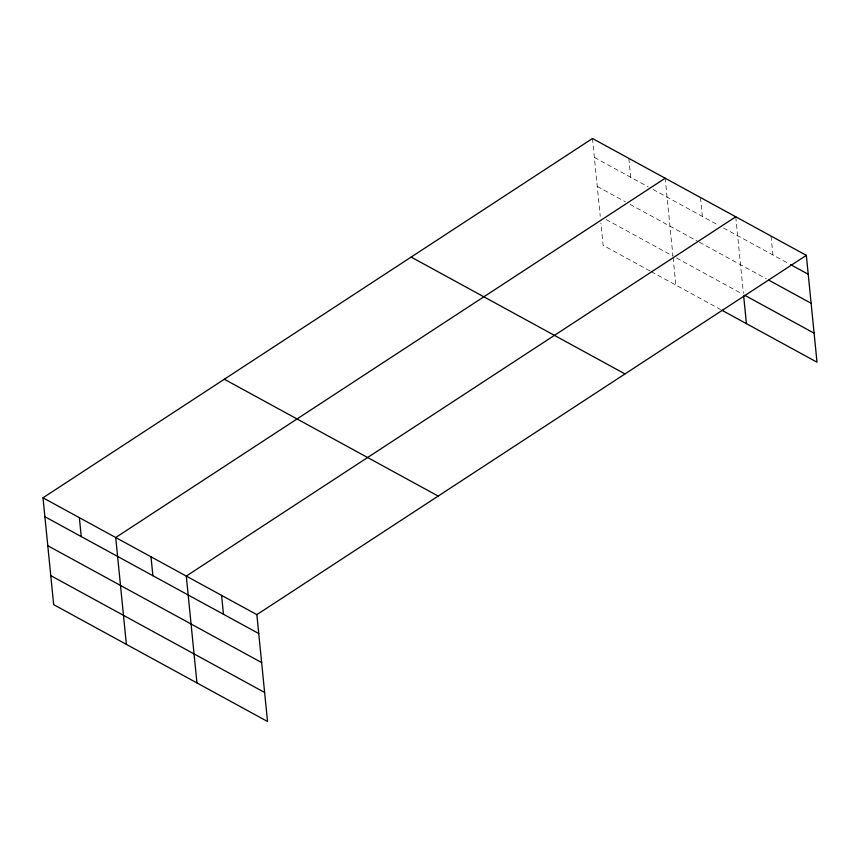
<?xml version="1.0" encoding="UTF-8"?>
<svg xmlns="http://www.w3.org/2000/svg" width="860" height="860" viewBox="0 0 860 860"><rect width="100%" height="100%" fill="white"/><g stroke="black" fill="none" stroke-linecap="round" stroke-linejoin="round"><path stroke-width="0.64" stroke-dasharray="4.3 3.22" d="M594.357 157.412L648.311 186.889M652.998 189.447L718.831 225.417M723.529 227.986L789.405 263.977M597.259 186.426L625.403 201.81M630.09 204.368L698.202 241.585M699.374 242.23L766.421 278.855M606.106 219.536L672.95 256.065L665.188 178.235M676.487 257.989L742.352 293.98M650.053 270.986L603.139 245.358L600.893 222.923M651.224 271.631L720.551 309.503M771.044 236.081L772.936 254.979M735.762 216.795L743.395 293.325M700.47 197.52L702.362 216.419M673.09 257.376L675.853 285.079M628.832 158.369L630.713 177.268M592.476 138.503L600.237 216.333"/><path stroke-width="1.29" d="M43 497.8L256.861 614.642L267.524 721.497L53.664 604.644L43 497.8L592.476 138.503L806.336 255.355L817 362.2L721.723 310.148M665.188 178.235L115.713 537.521L126.377 644.376M735.762 216.795L186.287 576.082L196.951 682.937M256.861 614.642L806.336 255.355M790.576 264.622L808.217 274.254M768.775 280.145L811.12 303.279M744.706 295.26L814.108 333.185M411.144 257.075L625.005 373.928M224.32 379.228L438.191 496.08M44.881 516.699L258.752 633.551M47.784 545.713L261.644 662.566M50.772 575.62L264.633 692.472M743.663 295.937L746.426 323.639M221.579 595.367L223.46 614.266M151.005 556.807L152.886 575.705M79.356 517.655L81.248 536.565"/></g></svg>
